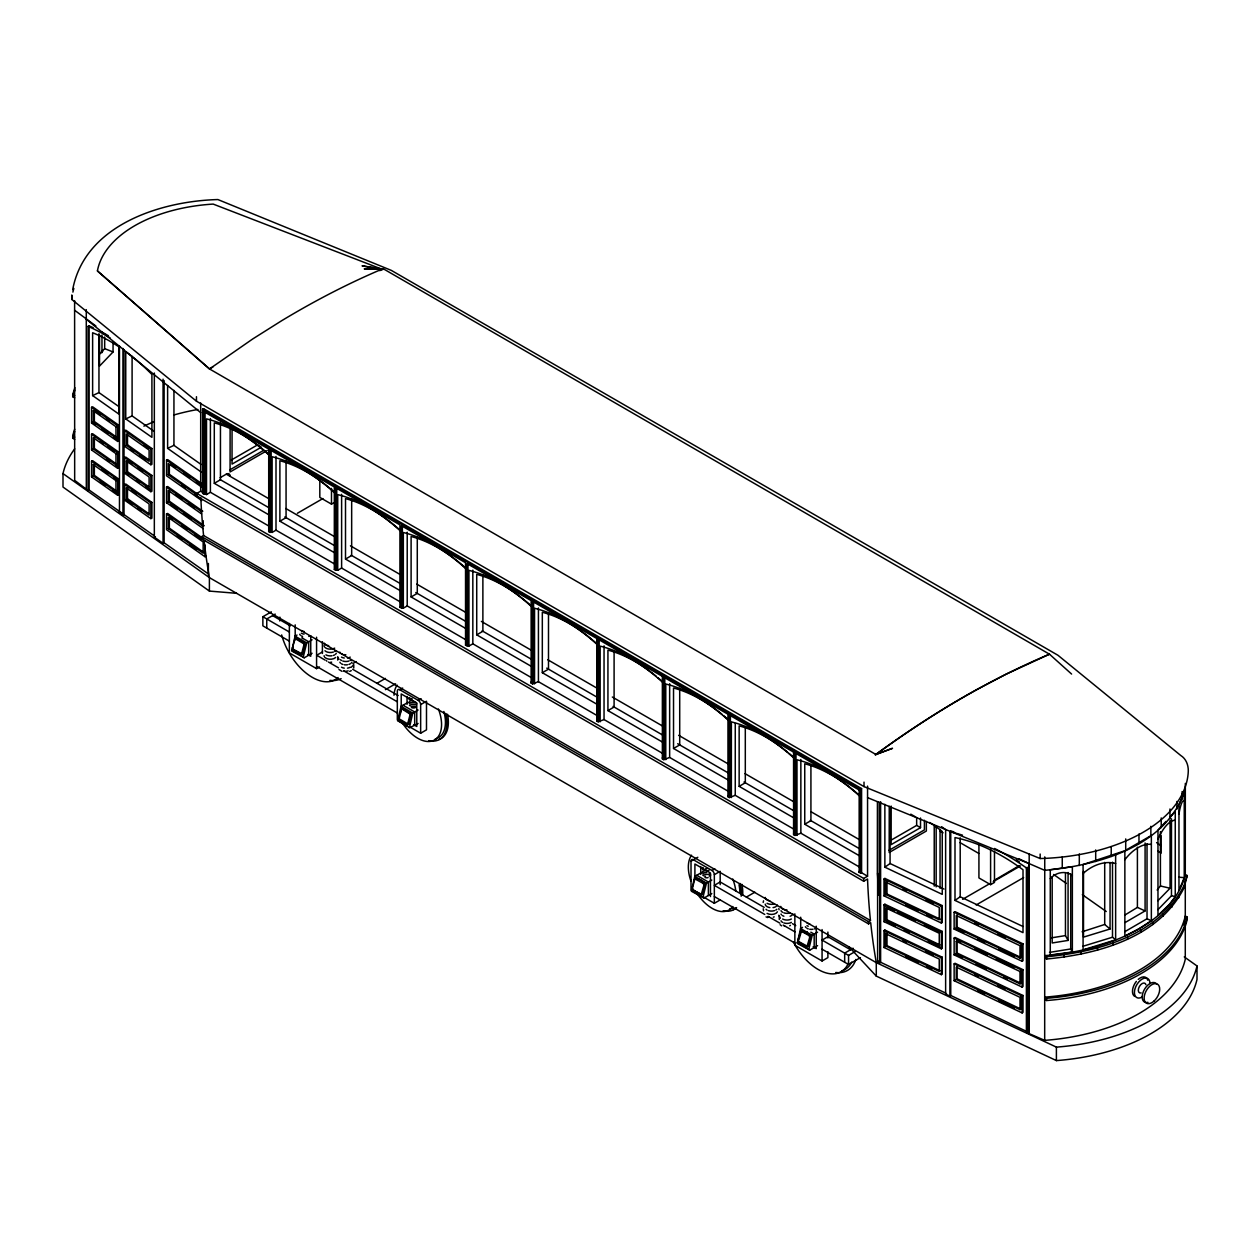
<?xml version="1.0" encoding="UTF-8"?>
<svg xmlns="http://www.w3.org/2000/svg" width="1260" height="1260" viewBox="0 0 1260 1260"><rect width="100%" height="100%" fill="white"/><g stroke="black" fill="none" stroke-linecap="round" stroke-linejoin="round"><path stroke-width="1.5" d="M230.123 427.675L230.076 471.965L267.246 450.497M232.06 429.408L232.029 464.105L261.418 447.127M889.245 806.29L889.182 852.5L926.352 831.033L926.368 821.41M891.182 806.085L891.135 844.641L920.524 827.663L920.524 818.024M763.182 902.459L763.544 900.806M763.261 908.759L763.544 910.854M72.686 289.611C84.798 225.257 160.209 201.112 217.886 199.553L391.309 270.38L1057.975 655.279L1180.683 755.433C1186.699 759.15 1188.857 766.348 1188.18 773.089A155.074 89.539 0 0 1 1040.161 858.533L864.014 786.602L196.465 401.2L71.82 299.455L71.82 294.966M297.014 635.04L295.076 636.158L291.753 651.058L304.227 657.815L312.086 653.278M292.367 648.002L292.918 649.719L301.471 654.381L304.164 643.955L295.123 638.615L292.367 648.002L293.296 647.829M293.832 649.546L302.51 654.16L305.188 644.474L304.605 643.088L296.572 638.458L294.509 639.387M312.086 639.812L306.731 642.899L303.25 657.043L304.227 657.815M408.145 702.292L401.089 706.356L397.593 720.688L408.587 727.052M398.396 718.2L398.932 719.933L407.5 724.579L410.177 714.152L401.814 708.908L400.648 709.285L402.601 708.655L411.043 713.806L408.539 724.358L399.341 718.909M418.099 710.01L412.76 713.097L409.358 727.886L418.099 723.476M701.836 872.361L694.78 876.425L691.394 891.23L703.946 898.081L711.79 893.545M703.946 885.26L703.269 883.449L694.843 878.881L692.149 889.308L701.19 894.647L703.946 885.26C707.774 883.307 696.874 876.487 694.228 879.653M711.79 880.078L706.451 883.165L702.954 897.309L703.946 898.081M802.51 927.392L800.572 928.51L797.249 943.409L809.723 950.166L817.582 945.63M809.723 937.345L809.188 935.629L800.761 930.935L797.863 940.354L798.541 942.165L806.967 946.732L809.723 937.345L810.653 937.172L810.101 935.456L801.549 930.793L798.793 940.181M817.582 932.164L812.228 935.251L808.747 949.394L809.723 950.166M353.761 668.02L353.761 664.697L351.272 667.296M399.325 718.027L401.499 709.254M700.528 894.568L702.623 894.017L704.86 885.087M799.328 941.897L807.896 946.559L810.653 937.172M74.671 397.829L72.718 396.711L72.718 394.474L74.891 387.733M72.718 396.711L74.891 389.97M1044.682 870.329C1098.452 865.352 1166.981 846.704 1185.282 789.154M1184.242 877.684L1178.966 890.426L1178.966 805.124L1184.242 792.383L1184.242 877.684L1178.809 877.165M1183.975 885.686L1187.219 875.574L1185.282 874.456A162.918 94.059 0 0 1 1044.682 955.631L1046.635 956.75C1098.058 951.899 1158.869 935.503 1183.975 885.686L1183.975 887.938C1158.869 937.739 1098.058 954.151 1046.635 959.002L1044.682 957.868M1183.975 887.938L1187.219 875.574M338.168 657.594L337.68 660.067M779.294 916.146L779.294 919.517M1169.926 817.11L1175.249 811.33L1175.249 896.616L1169.894 903.877L1157.972 915.406L1157.972 830.119L1165.941 821.441M1157.153 890.048L1160.413 885.985L1160.413 831.631M99.288 354.17L104.674 348.642L104.674 336.987M1157.956 900.679L1170.067 888.237L1170.067 820.292M1157.972 909.641L1171.469 895.765L1171.469 818.811M99.792 353.698L102.753 351.304M1151.356 920.745L1138.914 928.856L1124.865 936.038L1124.865 850.752L1151.356 835.443L1151.356 920.745L1147.025 918.76L1124.928 931.628M113.053 342.248L113.053 351.95L99.524 366.093L99.524 335.034M875.259 754.913L875.873 754.472A918.241 530.696 -60.1 0 1 977.177 689.393L1006.157 674.147L1049.47 654.192L1071.599 674.068M97.414 270.916L209.507 368.944L252.819 338.893L281.799 320.639A918.241 529.247 -59.9 0 1 383.103 268.663L1049.47 654.192A918.241 529.247 -59.9 0 0 875.873 754.472L209.507 368.944L97.414 270.916A130.064 75.096 0 0 1 213.176 204.089L382.315 269.356M929.659 822.465A128 80.797 54.9 0 1 942.244 831.521L942.244 894.364L884.867 867.195L890.064 863.525L890.064 806.573M941.582 826.702A167.863 105.966 54.9 0 1 945.63 829.663L945.63 994.077L949.883 996.093L949.883 831.679L950.749 831.064A225.43 142.286 54.9 0 1 953.899 831.836M884 879.023L884.867 878.409L942.244 905.593L942.244 922.43L941.378 923.044L884 895.86L884 879.023L941.378 906.208L942.244 905.593M886.126 882.283L886.993 881.669L886.993 894.001L886.126 894.616L939.251 919.784L939.251 907.452L886.126 882.283L886.126 894.616M884 895.86L884.867 895.246L884.867 878.409M884 904.837L884.867 904.223L942.244 931.408L942.244 948.244L941.378 948.859L884 921.674L884 904.837L941.378 932.022L942.244 931.408M884 921.674L884.867 921.06L884.867 904.223M886.126 920.43L886.126 908.082L939.251 933.266L939.251 945.598L886.126 920.43L886.993 919.816L886.993 907.483L894.08 910.838M884 930.652L884.867 930.038L942.244 957.222L942.244 974.059L941.378 974.673L884 947.489L884 930.652L941.378 957.836L942.244 957.222M886.126 933.896L886.993 933.282L886.993 945.63L886.126 946.244L939.251 971.413L939.251 959.065L886.126 933.896L886.126 946.244M884 947.489L884.867 946.874L884.867 930.038M955.001 900.412L955.001 837.569A178.699 112.786 54.9 0 1 1023.01 869.778L1023.01 932.636L955.001 900.412L960.199 896.758L960.199 837.837M878.692 894.899A792.178 457.364 -60 0 1 877.495 873.274L877.59 801.612L877.621 961.868L879.748 962.876L880.614 962.262L880.614 801.754M954.135 912.256L955.001 911.642L1023.01 943.85L1023.01 960.687L1022.144 961.301L954.135 929.077L954.135 912.256L1022.144 944.464L1023.01 943.85M1026.396 1032.334L1026.396 867.919L1027.262 867.305L1027.262 1031.719L1026.396 1032.334L1029.247 1033.688L1029.184 854.012M954.135 929.077L955.001 928.462M1020.883 945.094L1020.883 957.442L1020.017 958.041L956.261 927.848L957.128 927.234L957.128 914.886M954.135 938.054L955.001 937.456L1023.01 969.664L1023.01 986.501L1022.144 987.115L954.135 954.891L954.135 938.054L1022.144 970.279L1023.01 969.664M1020.017 983.855L1020.017 971.523L1020.883 970.909L1020.883 983.241L1020.017 983.855L956.261 953.663L956.261 941.314L957.128 940.7L960.671 942.37M954.135 954.891L955.001 954.277L961.978 957.584M956.261 953.663L957.128 953.048L957.128 940.7M954.135 963.869L955.001 963.254L1023.01 995.479L1023.01 1012.315L1022.144 1012.93L954.135 980.705L954.135 963.869L1022.144 996.093L1023.01 995.479M954.135 980.705L955.001 980.091M1020.883 996.723L1020.883 1009.055L1020.017 1009.669L956.261 979.477L957.128 978.862L957.128 966.514M945.63 994.077L946.496 993.463M949.883 996.093L950.749 995.479L950.749 831.064M1145.088 842.971L1145.088 910.917L1137.402 907.405L1124.849 915.075M994.203 880.331L1019.245 865.699M1125.149 922.525L1145.088 910.917M209.507 368.944L212.909 366.975M379.701 270.632L383.512 269.215M269.246 526.27L210.404 492.298L206.514 494.55L202.624 493.416L202.624 409.248L203.6 408.681L861.588 788.571L861.588 872.755L867.557 876.204L867.557 786.098M202.624 410.933L203.6 408.681M204.089 494.266L204.089 411.768L205.049 411.217L223.76 422.021M231.399 459.979L257.544 444.89L260.127 446.387M229.903 469.822L263.623 450.356M220.075 477.745L226.296 474.154A5.497 3.181 -60 0 1 230.139 475.823M271.152 531.862L270.175 532.429L270.175 449.93L271.152 449.363L271.152 531.862L272.113 532.429L276.003 530.177L334.845 564.149M1184.274 956.907L1197 965.947L1197 979.414A162.918 94.059 0 0 1 1056.4 1060.589L876.283 976.106L876.283 962.64A790.933 456.655 -60 0 1 871.353 928.714L870.676 922.667L868.534 923.895L201.647 538.87L201.647 536.634L868.534 921.658L870.455 920.54L869.888 914.776A790.933 456.655 -60 0 1 867.542 879.023L863.683 881.244L196.796 496.235L196.796 493.416L200.686 491.18L203.6 492.865L202.624 493.416M268.711 454.277A146.27 84.451 60 0 0 214.294 422.856L214.294 483.32L220.453 479.761L220.453 423.202M201.647 536.634L203.584 535.516L870.455 920.54M336.751 569.74L335.774 570.308L335.774 487.809L336.751 487.242L336.751 569.74L337.727 570.308L341.618 568.055L400.459 602.028M334.325 492.156A146.27 84.451 60 0 0 279.893 460.735L279.893 521.199L286.067 517.639L286.067 461.065M297.376 513.277L322.906 498.55M204.089 411.768L268.711 449.095L268.711 531.578L269.687 531.027M319.82 479.713L319.82 497.401L331.49 504.142L334.073 502.645M399.924 530.035A146.27 84.451 60 0 0 345.508 498.613L345.508 559.078L351.666 555.518L351.666 498.944M270.175 449.93L334.325 486.974L334.325 569.457L335.302 568.89M289.359 641.135L262.868 625.842L262.868 616.723L271.341 611.84M275.231 614.092L266.758 618.975L266.758 628.094M465.538 567.913A146.27 84.451 60 0 0 411.106 536.492L411.106 596.957L417.28 593.397L417.28 536.823M322.529 651.877L316.701 655.247L325.096 660.098M335.774 487.809L399.924 524.853L399.924 607.336L400.9 606.769M399.924 607.336L403.326 608.17L407.216 605.934L466.058 639.907M289.359 623.464L289.359 652.916L316.575 668.635L319.489 666.949M352.879 663.532L356.265 661.579M376.96 683.298L385.418 678.415M531.137 605.792A146.27 84.451 60 0 0 476.721 574.371L476.721 634.835L482.879 631.276L482.879 574.702M385.418 689.645L395.577 683.786M401.389 608.17L401.389 525.688L465.538 562.716L465.538 645.215L466.515 644.648M465.538 645.215L468.94 646.049L472.831 643.813L531.673 677.785M397.325 719.759L397.325 691.141A3.433 1.984 60 0 1 399.766 689.74L402.68 688.054M399.766 689.74L418.226 700.402L421.139 698.717M420.651 733.226L420.651 704.608L426.494 701.237L426.494 729.855L420.651 733.226L410.666 727.445M596.752 638.473L597.728 637.922L597.728 720.405L596.752 720.972L596.752 638.473L532.602 601.445L532.602 683.928L538.429 681.692L597.272 715.664M596.752 643.671A146.27 84.451 60 0 0 542.32 612.25L542.32 672.714L548.494 669.154L548.494 612.581M467.003 646.049L467.003 563.567L531.137 600.595L531.137 683.093L532.114 682.526L532.114 600.043M662.366 676.352L663.327 675.801L663.327 758.284L662.366 758.851L662.366 676.352L598.216 639.324L598.216 721.807L604.044 719.57L662.886 753.543M656.413 676.462A146.27 84.451 60 0 0 607.934 650.128L607.934 710.593L614.092 707.033L614.092 650.459M728.485 791.422L669.643 757.449L663.815 759.685L663.815 677.203L727.965 714.231L728.942 713.68M722.011 714.341A146.27 84.451 60 0 0 673.533 688.007L673.533 748.471L679.707 744.912L679.707 688.338M794.099 829.3L735.257 795.328L729.43 797.564L729.43 715.082L793.58 752.11L794.54 751.558M787.626 752.22A146.27 84.451 60 0 0 739.148 725.886L739.148 786.35L745.306 782.775L745.306 728.17M727.965 714.231L727.965 796.73L728.942 796.163L727.965 795.611M691.015 889.828L691.015 861.21L697.819 857.272M879.275 752.519L875.873 754.472L892.521 748.298L875.668 754.614M691.015 861.21A3.433 1.984 60 0 1 693.457 859.792L711.916 870.455L714.83 868.786M859.698 867.179L800.856 833.206L795.028 835.443L795.028 752.96L859.163 789.988L860.139 789.422M202.624 409.248L860.627 789.138L861.588 788.571M720.184 899.923L714.341 903.294L714.341 874.676L720.184 871.306L720.184 884.662M859.178 795.186A146.27 84.451 60 0 0 804.746 763.765L804.746 824.229L810.92 820.654L810.92 766.048M793.58 752.11L793.58 834.608L794.54 834.041L793.58 833.474M746.377 897.089L754.85 892.206M890.505 840.499L916.65 825.41L920.524 827.663M889.009 850.342L924.415 829.915L924.415 820.292M859.163 789.988L859.163 872.471L860.139 871.904L859.178 871.353M859.163 872.471L861.588 872.755M196.796 493.416L863.683 878.441L867.557 876.204M794.855 913.846L794.855 945.268L822.071 960.986L827.899 957.616L827.899 951.725M853.13 948.244L844.672 953.127L844.672 962.246M850.5 949.756L827.899 936.716L822.071 940.086L848.563 955.379L855.335 951.473M822.071 949.205L848.563 964.498L860.407 957.647M962.624 899.325L989.84 883.606M993.242 881.638L1020.474 865.919M978.925 844.531L978.925 877.936L990.596 884.662L994.486 882.425L994.486 851.256M74.671 448.844A162.918 94.059 0 0 0 63 473.587L209.396 577.615L876.283 962.64L879.653 960.687M976.185 904.964L1023.624 877.574M153.83 535.547L89.129 490.03L88.074 490.534L88.074 326.403L89.129 325.899A250.85 129.922 64.7 0 1 93.224 327.726M92.626 395.593L118.771 414.005L118.771 346.752L117.274 345.744A201.38 104.296 64.7 0 0 92.626 332.75L92.626 395.593L98.957 392.6L118.96 406.665M91.555 407.327L92.626 406.822L118.771 425.234L118.771 440.937L117.715 441.441L91.555 423.045L91.555 407.327L117.715 425.738L117.715 441.441M94.358 410.287L94.358 421.517L117.038 437.472L115.967 437.976L93.303 422.021L93.303 410.791L94.358 410.287L100.406 414.556M91.555 423.045L92.626 422.541L95.697 424.699M93.303 422.021L94.358 421.517M91.555 434.259L92.626 433.755L118.771 452.167L118.771 467.87L117.715 468.373L91.555 449.977L91.555 434.259L117.715 452.671L117.715 468.373M125.748 418.918L151.909 437.315L151.909 374.472A201.38 104.296 64.7 0 0 127.244 352.753L125.748 351.666L125.748 418.918L132.095 415.91L153.641 431.062M117.715 425.738L118.771 425.234M93.303 410.791L115.967 426.746L117.038 426.242M124.693 430.637L125.748 430.133L151.909 448.544L151.909 464.247L150.853 464.751L124.693 446.355L124.693 430.637L150.853 449.048L150.853 464.751M91.555 449.977L92.626 449.474M93.303 448.954L94.358 448.45L117.038 464.404L115.967 464.909L93.303 448.954L93.303 437.74L115.967 453.679L115.967 464.909M91.555 461.191L92.626 460.688L118.771 479.099L118.771 494.818L117.715 495.322L91.555 476.91L91.555 461.191L117.715 479.603L117.715 495.322M126.441 445.331L149.105 461.286L149.105 450.056L126.441 434.117L126.441 445.331L127.496 444.827L148.648 459.727M124.693 446.355L125.748 445.851M117.715 452.671L118.771 452.167M115.967 453.679L117.038 453.175M93.303 464.672L94.358 464.168L94.358 475.382L117.038 491.337L115.967 491.841L93.303 475.886L93.303 464.672L115.967 480.627L115.967 491.841M124.693 457.569L125.748 457.065L151.909 475.477L151.909 491.195L150.853 491.699L124.693 473.287L124.693 457.569L150.853 475.981L150.853 491.699M93.303 475.886L94.358 475.382M91.555 476.91L92.626 476.406M150.853 449.048L151.909 448.544M126.441 461.05L149.105 477.005L149.105 488.219L126.441 472.264L126.441 461.05L127.496 460.546L127.496 471.76L148.648 486.659M167.612 385.513L167.612 448.355L173.943 445.363L201.112 464.483M126.441 472.264L127.496 471.76M124.693 473.287L125.748 472.784L128.835 474.957M117.715 479.603L118.771 479.099M115.967 480.627L117.038 480.123L114.014 477.997M201.71 500.551L166.54 475.808L166.54 460.089L167.612 459.585L201.175 483.21M124.693 484.517L125.748 484.013L151.909 502.409L151.909 518.128L150.853 518.632L124.693 500.22L124.693 484.517L150.853 502.913L150.853 518.632M150.853 475.981L151.909 475.477M126.441 487.982L149.105 503.937L149.105 515.151L126.441 499.212L126.441 487.982L127.496 487.478L127.496 498.708L148.648 513.592M201.584 486.99L168.289 463.554L168.289 474.784L169.344 474.28L197.883 494.361M124.693 500.22L125.748 499.716L131.906 504.047M126.441 499.212L127.496 498.708M203.301 528.601L166.54 502.74L166.54 487.022L167.612 486.517L202.766 511.261M119.464 345.996L119.464 512.615L120.519 512.111M119.464 512.615L122.945 515.072L124.015 514.568L124.015 349.902M150.853 502.913L151.909 502.409M201.584 513.923L168.289 490.502L168.289 501.716L169.344 501.212L204.23 525.751M166.54 502.74L167.612 502.236M205.963 556.164L204.907 556.668L166.54 529.673L166.54 513.954L167.612 513.45L202.766 538.209M168.289 528.649L203.159 553.187L203.159 541.973L168.289 517.435L168.289 528.649L169.344 528.145L204.23 552.699M154.334 373.023L154.334 537.154L155.405 536.65M154.334 537.154L163.06 543.296L164.115 542.792L207.9 573.583M349.682 671.375L351.272 670.666M1083.505 871.117L1083.505 937.125L1110.06 928.998L1104.705 924.478L1082.104 931.786M1115.636 854.564L1115.636 939.865L1083.08 949.835L1083.08 864.533L1124.865 850.752M1082.923 946.292L1112.501 937.219L1115.636 939.865M1052.179 876.976L1052.179 942.984L1068.071 940.417L1065.456 935.597L1050.745 937.96M295.785 638.694L296.714 638.521M303.565 643.183L304.479 643.01M304.227 644.994L305.141 644.821M293.029 649.813L293.958 649.624M302.085 653.625L303.014 653.436M300.809 654.302L301.864 654.176M401.814 708.908L402.727 708.719M409.594 713.396L410.508 713.207M410.256 715.192L411.169 715.019M399.058 720.011L399.987 719.838M408.114 723.823L409.043 723.634M406.838 724.5L407.767 724.327M695.504 878.96L696.418 878.787M703.269 883.449L704.198 883.276M692.748 890.08L699.899 893.497M701.804 893.891L702.733 893.702M801.281 931.045L802.21 930.872M800.005 931.739L800.935 931.55M809.188 935.629L809.975 935.361M798.541 942.165L799.454 941.992M807.597 945.976L808.51 945.788M806.305 946.654L807.235 946.481M1072.354 951.977L1050.273 955.017L1050.273 869.731L1072.354 866.675L1072.354 951.977L1070.716 948.969L1070.716 873.936M1049.517 952.387L1070.716 948.969M383.308 268.931L364.234 268.868L381.591 269.183M63 473.587L63 487.053L209.396 591.082L236.612 593.318M381.717 268.931L362.045 265.86L380.111 268.9M1171.469 895.765L1175.249 896.616M1160.413 885.985L1170.067 888.237M104.674 348.642L113.053 351.95M867.557 797.643L1029.247 863.651L1018.663 858.643M1044.745 870.361L1029.136 863.588L1029.136 1033.625L1044.682 1040.366A162.918 94.059 0 0 0 1185.282 959.191L1185.282 922.131M342.043 671.375L338.956 669.501M766.033 916.87L767.608 917.579M876.283 962.64L1056.4 1047.123A162.918 94.059 0 0 0 1197 965.947M890.064 863.525L943.976 889.056M960.199 896.758L1022.978 926.494M902.932 889.214L906.475 890.899M925.958 900.112L933.046 903.483M974.831 923.281L978.374 924.95M997.857 934.18L1004.944 937.534M886.993 894.001L940.117 919.17M957.128 927.234L1020.883 957.442M905.735 905.137L917.91 910.901M926.604 915.012L931.817 917.485M956.75 929.297L963.727 932.605M977.665 939.204L984.643 942.511M998.597 949.126L1014.284 956.561M897.624 912.508L915.327 920.903M924.178 925.092L940.117 932.652M974.831 949.095L987.242 954.97M996.093 959.159L1013.796 967.554M956.261 941.314L1020.017 971.523M886.993 919.816L940.117 944.984M957.128 953.048L1020.883 983.241M886.615 921.879L895.309 926.006M904.003 930.116L909.216 932.589M928.336 941.645L940.511 947.425M975.933 964.199L986.391 969.145M1003.826 977.413L1007.323 979.067M902.932 940.842L906.475 942.511M925.958 951.741L933.046 955.096M974.831 974.909L978.374 976.579M997.857 985.808L1004.944 989.163M886.993 945.63L940.117 970.798M957.128 978.862L1020.883 1009.055M905.735 956.765L917.91 962.53M926.604 966.64L931.817 969.113M977.665 990.832L984.643 994.14M998.597 1000.755L1014.284 1008.189M880.614 962.262L944.764 992.644M950.749 995.479L1027.262 1031.719M1187.219 917.107L1185.282 915.989A162.918 94.059 0 0 1 1044.682 997.148L1046.635 998.282A162.918 94.059 0 0 0 1187.219 917.107L1187.219 919.343A162.918 94.059 0 0 1 1046.635 1000.519L1044.682 999.4M910.775 814.165L915.878 817.11M939.692 830.86L943.094 832.828M960.089 842.641L978.8 853.445M227.162 423.974L239.069 430.857M242.471 432.81L247.574 435.755M250.976 437.724L259.481 442.638M266.285 446.56L269.687 448.528M272.837 450.34L276.208 452.293M288.02 459.113L291.406 461.065M303.219 467.885L313.346 473.744M316.732 475.681L328.545 482.501M331.916 484.454L335.302 486.407M338.436 488.219L341.822 490.172M346.878 493.101L350.264 495.038M353.635 496.991L357.005 498.944M368.834 505.764L378.961 511.607M384.016 514.537L394.144 520.38M404.05 526.097L407.421 528.05M412.492 530.98L415.863 532.917M419.249 534.87L422.62 536.823M427.675 539.752L431.062 541.69M434.432 543.643L444.559 549.486M458.073 557.282L464.814 561.188M469.649 563.976L474.721 566.905M478.091 568.859L481.477 570.796M484.848 572.749L488.219 574.702M493.29 577.631L496.66 579.568M508.489 586.388L511.859 588.341M523.672 595.161L530.428 599.067M535.264 601.855L545.391 607.698M552.148 611.604L562.275 617.447M567.331 620.377L570.717 622.33M574.087 624.267L577.474 626.22M589.286 633.04L592.657 634.993M604.249 641.687L614.376 647.53M617.746 649.483L626.188 654.349M632.945 658.255L636.316 660.208M639.702 662.146L643.072 664.099M648.144 667.028L651.514 668.981M654.885 670.918L658.271 672.871M669.847 679.565L679.975 685.409M685.046 688.338L695.173 694.181M698.544 696.134L710.372 702.954M713.743 704.907L717.113 706.844M720.499 708.797L723.87 710.75M735.462 717.444L745.589 723.287M750.661 726.217L760.788 732.06M764.159 734.013L769.23 736.927M772.601 738.88L781.042 743.762M787.799 747.652L792.855 750.582M801.061 755.323L804.447 757.26M816.26 764.08L819.63 766.033M824.702 768.962L834.813 774.805M839.885 777.735L846.641 781.625M853.382 785.515L858.454 788.445M226.296 474.154L268.805 498.692M285.815 508.505L335.128 536.981M350.438 545.816L399.751 574.292M416.761 584.12L466.074 612.581M481.383 621.416L532.397 650.885M547.706 659.72L597.019 688.18M612.328 697.032L663.343 726.484M678.652 735.32L729.666 764.773M744.975 773.608L794.288 802.084M811.298 811.897L860.611 840.373M72.718 394.474L74.671 395.593M220.216 479.619L269.782 508.237M284.839 516.931L334.152 545.407M351.162 555.219L400.475 583.695M415.784 592.531L465.098 621.007M482.108 630.819L533.122 660.272M546.73 668.131L597.823 697.63M613.053 706.419L664.067 735.871M677.675 743.731L729.036 773.388M743.998 782.019L795.013 811.487M810.322 820.323L860.249 849.145M214.294 483.32L268.711 514.741M279.893 521.199L334.325 552.62M345.508 559.078L399.924 590.499M411.106 596.957L465.538 628.378M476.721 634.835L531.137 666.256M542.32 672.714L596.752 704.135M607.934 710.593L662.366 742.014M673.533 748.471L727.965 779.893M739.148 786.35L793.58 817.772M804.746 824.229L859.178 855.65M531.137 681.975L532.114 682.526M596.752 719.854L597.728 720.405M662.366 757.732L663.327 758.284M268.711 531.578L270.175 532.429M334.325 569.457L335.774 570.308M531.137 683.093L532.602 683.928M596.752 720.972L598.216 721.807M662.366 758.851L663.815 759.685M727.965 796.73L729.43 797.564M793.58 834.608L795.028 835.443M74.671 429.235A162.918 94.059 0 0 0 72.718 435.991L74.671 437.11M72.718 435.991L72.718 438.244L74.671 439.362M272.601 615.605L290.351 625.858M302.006 637.922L308.684 641.765L308.684 655.231M810.842 932.195L814.181 934.117L814.181 947.583M262.868 616.723L289.359 632.016M295.076 636.158L306.731 642.899M352.658 669.28L398.128 695.52M764.206 907.389L720.184 881.968L714.341 885.339L764.741 914.429M792.414 923.675L795.769 925.612M800.572 928.51L812.228 935.251M328.45 662.035L338.53 667.847M343.57 670.761L397.325 701.804M403.043 705.238L414.697 711.963L414.697 725.445M696.733 875.306L708.388 882.031L708.388 895.498M768.096 916.367L779.861 923.155M783.216 925.092L794.981 931.88M401.089 706.356L412.76 713.097M694.78 876.425L706.451 883.165M307.629 654.491L310.748 656.287L310.748 635.717M813.125 946.843L816.244 948.638L816.244 926.194M291.611 650.113L303.282 656.838M797.123 942.464L808.778 949.189M316.701 666.461L397.325 713.018M714.341 896.553L794.981 943.11M413.658 724.689L416.776 726.484L416.776 702.923L401.216 693.945L401.216 711.616M397.64 720.31L409.311 727.052M702.686 896.553L714.341 903.294M691.331 890.379L703.001 897.104M693.551 889.812L693.016 888.961M1156.601 842.609L1161.232 845.854M1157.956 851.02L1161.043 853.193L1161.043 835.506M1053.628 874.487L1066.385 883.465M1082.34 894.679L1106.264 911.515M74.608 310.259L95.902 326.009M167.612 448.355L201.175 471.98M166.54 460.089L201.71 484.832M106.454 418.808L109.478 420.934M144.128 445.3L148.648 448.497M170.935 464.168L175.691 467.523M183.613 473.099L189.961 477.556M196.292 482.013L201.049 485.368M168.289 474.784L196.828 494.865M101.855 429.03L108.013 433.361M114.156 437.692L118.771 440.937M130.363 449.095L133.45 451.269M139.608 455.6L145.751 459.931M181.991 485.415L185.189 487.667M194.78 494.424L201.175 498.913M166.54 487.022L201.71 511.765M100.406 441.488L103.43 443.615M107.966 446.796L114.014 451.048M129.008 461.601L132.032 463.727M138.08 467.995L142.616 471.177M175.691 494.455L182.023 498.913M188.37 503.386L194.717 507.843M168.289 501.716L203.159 526.255L203.159 520.648M106.47 459.223L109.541 461.38M115.699 465.712L118.771 467.87M136.521 480.359L139.608 482.533M145.751 486.864L150.365 490.108M170.809 504.488L177.203 508.977M183.582 513.481L191.583 519.104M166.54 513.954L204.907 540.949M101.918 469.492L107.966 473.744M132.032 490.675L136.568 493.857M172.525 519.151L169.344 516.931L169.344 528.145M182.023 525.845L186.779 529.2M194.717 534.775L201.049 539.233M100.312 481.824L104.927 485.069M112.628 490.487L118.771 494.818M138.064 508.378L141.136 510.552M177.203 535.925L181.991 539.296M189.977 544.918L196.371 549.407M74.608 300.636L74.671 480.328L88.074 490.534M781.578 925.864L780.082 924.683M86.326 319.268L200.686 412.619M780.365 918.209L778.806 915.248M849.067 946.922L876.283 976.106M338.956 659.405L337.68 656.696M778.806 908.507L779.09 909.736M204.136 540.666L204.466 543.69A790.933 456.655 -60 0 0 209.396 577.615L209.396 591.082M203.584 535.516L203.002 529.751A790.933 456.655 -60 0 1 200.812 497.621M1185.329 783.421L1185.282 876.708M1185.282 880.63L1185.282 918.225A162.918 94.059 0 0 1 1183.329 924.997M1182.085 791.595L1182.085 799.297M1178.824 895.529L1178.824 897.781M1176.934 801.455L1176.934 809.14M1171.847 904.995L1171.847 907.247M1169.957 808.983L1169.957 818.606M1163.122 913.957L1163.122 916.209M1161.232 817.945L1161.232 827.568M1152.742 922.32L1152.742 924.572M1150.868 826.308L1150.868 835.931M1147.025 843.728L1147.025 918.76M1140.867 929.99L1140.867 932.227M1138.977 833.978L1138.977 843.586M1137.402 847.224L1137.402 907.405M1127.59 936.841L1127.59 939.094M1125.716 838.908L1125.716 850.453M1113.115 942.827L1113.115 945.079M1112.501 862.186L1112.501 937.219M1111.226 846.814L1111.226 856.438M1110.06 862.99L1110.06 928.998M1104.705 862.36L1104.705 924.478M1097.586 947.867L1097.586 950.119M1095.696 849.933L1095.696 861.478M1081.19 951.899L1081.19 954.151M1079.3 853.965L1079.3 865.51M1068.071 872.471L1068.071 940.417M1065.456 873.464L1065.456 935.597M1064.149 954.875L1064.149 957.112M1062.259 856.942L1062.259 868.486M1056.4 1047.123L1056.4 1060.589M1046.635 956.75L1046.635 959.002M1046.635 998.282L1046.635 1000.519M1044.745 856.894L1044.682 1040.366M1040.161 854.044L1040.161 858.533M1022.144 944.464L1022.144 961.301M1022.144 970.279L1022.144 987.115M1022.144 996.093L1022.144 1012.93M1020.017 958.041L1020.017 945.709L956.261 915.5L956.261 927.848M1020.017 1009.669L1020.017 997.337L956.261 967.129L956.261 979.477M990.596 849.287L990.596 884.662M941.378 906.208L941.378 923.044M941.378 932.022L941.378 948.859M941.378 957.836L941.378 974.673M940.054 829.348L940.054 888.3M936.164 826.497L936.164 886.883M934.227 825.536L934.227 886.079M916.65 817.708L916.65 825.41M884.867 804.337L884.867 867.195M879.748 802.368L879.748 962.876M868.534 921.658L868.534 923.895M864.014 782.113L864.014 786.602M863.683 878.441L863.683 881.244M860.627 789.138L860.627 873.306M848.563 955.379L848.563 964.498M827.899 932.085L827.899 937.975M822.071 929.565L822.071 960.986M800.856 759.465L800.856 833.206M800.698 917.217L800.698 932.179M796.981 835.443L796.981 759.78A156.901 90.578 60 0 1 859.178 795.69M796.005 752.393L796.005 834.892M735.257 723.539L735.257 795.328M731.367 797.564L731.367 721.901A156.901 90.578 60 0 1 793.58 757.811M730.39 714.514L730.39 797.013M710.467 896.553L710.467 872.991L694.906 864.014L694.906 877.763M700.733 866.533L700.733 874.393M669.643 683.723L669.643 757.449M665.768 759.685L665.768 684.023A156.901 90.578 60 0 1 727.965 719.933M664.792 676.636L664.792 759.134M604.044 645.845L604.044 719.57M600.154 721.807L600.154 646.144A156.901 90.578 60 0 1 662.366 682.054M599.177 638.757L599.177 721.255M538.429 607.966L538.429 681.692M534.539 683.928L534.539 608.265A156.901 90.578 60 0 1 596.752 644.175M533.578 600.878L533.578 683.377M472.831 570.087L472.831 643.813M468.94 646.049L468.94 570.386A156.901 90.578 60 0 1 531.137 606.296M467.964 562.999L467.964 645.498M407.216 532.208L407.216 605.934M407.043 696.465L407.043 704.324M403.326 608.17L403.326 532.508A156.901 90.578 60 0 1 465.538 568.417M402.365 525.121L402.365 607.619M341.618 494.329L341.618 568.055M337.727 570.308L337.727 494.629A156.901 90.578 60 0 1 399.924 530.539M331.49 488.408L331.49 504.142M322.402 641.702L322.402 653.483M316.575 637.213L316.575 668.635M295.186 624.865L295.186 639.828M276.003 456.451L276.003 530.177M272.113 532.429L272.113 456.75A156.901 90.578 60 0 1 334.325 492.66M210.404 418.572L210.404 492.298M208.388 563.472L208.388 575.19M206.514 494.55L206.514 418.871A156.901 90.578 60 0 1 268.711 454.781M205.049 411.217L205.049 493.699M204.907 544.887L204.907 556.668M200.686 402.995L200.686 491.18M196.465 396.711L196.465 401.2M173.943 390.364L173.943 445.363M169.344 464.924L169.344 474.28M169.344 489.998L169.344 501.212M164.115 380.614L164.115 542.792M163.06 379.166L163.06 543.296M132.095 356.344L132.095 415.91M127.496 433.613L127.496 444.827M122.945 348.453L122.945 515.072M115.967 426.746L115.967 437.976M101.965 335.05L101.965 352.674M98.957 333.68L98.957 392.6M94.358 437.236L94.358 448.45M89.129 325.899L89.129 490.03M86.278 309.613L86.326 489.305M71.82 299.455A155.074 89.539 0 0 1 72.23 295.785M72.907 292.115A155.074 89.539 0 0 1 73.852 288.477M1016.206 859.84A225.43 142.286 54.9 0 1 1019.387 861.903M949.883 831.679A225.43 142.286 54.9 0 1 962.514 835.175M994.565 848.468A225.43 142.286 54.9 0 1 1026.396 867.919M878.803 894.789A790.933 456.655 -60 0 1 877.621 873.196M657.909 677.691A146.27 84.451 60 0 1 662.366 681.55M723.508 715.57A146.27 84.451 60 0 1 727.965 719.428M789.122 753.448A146.27 84.451 60 0 1 793.58 757.307M1147.955 1002.346A10.994 6.347 -60 0 1 1143.796 990.612A10.994 6.347 -60 0 1 1156.696 984.139M1138.237 979.398A10.994 6.347 -60 0 1 1147.75 980.248M1134.74 996.424A10.994 6.347 -60 0 1 1136.362 981.367M1142.19 997.006A10.994 6.347 -60 0 1 1134.409 992.518A10.994 6.347 -60 0 1 1142.19 979.052A10.994 6.347 -60 0 1 1149.97 983.54M1141.182 992.943A5.497 3.181 -60 0 1 1139.434 986.438A5.497 3.181 -60 0 1 1145.938 984.69M1157.972 839.097A33.611 12.868 -73 0 1 1175.249 820.307M1050.273 878.708A14.458 11.482 -22.5 0 1 1072.354 875.653M1124.865 859.73A34.666 20.018 -60 0 1 1151.356 844.436M1083.08 873.511A33.611 24.239 -42.6 0 1 1115.636 863.541M1178.966 814.102A14.458 2.74 -82.1 0 1 1184.242 801.36M88.074 326.403A250.85 129.922 64.7 0 1 110.093 337.9M101.462 331.837A250.85 129.922 64.7 0 1 108.376 335.727M143.876 426.148A158.76 91.649 0 0 1 153.389 421.99M173.896 414.981A158.76 91.649 0 0 1 197.883 409.469M72.718 438.244A162.918 94.059 0 0 1 74.671 431.471M777.404 905.074A6.19 3.575 0 0 1 776.79 905.94M775.813 906.68A6.19 3.575 0 0 1 773.041 907.594M769.828 907.594A6.19 3.575 0 0 1 765.245 904.144M774.522 903.877A6.19 3.575 0 0 1 767.056 903.31M774.16 916.855A4.127 2.378 0 0 1 773.262 917.201M769.151 917.044A4.127 2.378 0 0 1 768.332 916.634M776.79 909.295A6.19 3.575 0 0 1 775.813 910.035M774.522 910.602A6.19 3.575 0 0 1 768.348 910.602M767.056 910.035A6.19 3.575 0 0 1 766.08 909.295M777.404 911.815A6.19 3.575 0 0 1 767.056 913.406M769.828 900.869A6.19 3.575 0 0 1 765.245 897.419M709.018 870.345A4.678 2.709 0 0 1 706.702 870.707A4.552 2.63 0 0 1 702.261 868.754M706.702 872.597A4.552 2.63 0 0 1 702.718 871.274M708.088 877.621A3.087 1.78 0 0 1 705.017 877.495M709.978 873.684A4.678 2.709 0 0 1 706.702 874.471A4.552 2.63 0 0 1 702.261 872.519M710.719 875.007A4.678 2.709 0 0 1 709.018 875.983M705.521 876.267A4.552 2.63 0 0 1 702.718 875.038M706.702 868.833A4.552 2.63 0 0 1 705.521 868.754M703.458 868.061A4.552 2.63 0 0 1 702.718 867.51M806.164 931.849A6.19 3.575 60 0 1 807.219 931.959M792.965 914.051A6.19 3.575 0 0 1 792.351 914.917M791.359 915.658A6.19 3.575 0 0 1 790.083 916.225M783.893 916.225A6.19 3.575 0 0 1 782.617 915.658M781.625 914.917A6.19 3.575 0 0 1 781.011 914.051M790.083 912.854A6.19 3.575 0 0 1 783.893 912.854M782.617 912.287A6.19 3.575 0 0 1 781.011 910.681M790.414 925.36A4.127 2.378 0 0 1 789.705 925.832M784.697 926.021A4.127 2.378 0 0 1 783.893 925.612M791.359 919.028A6.19 3.575 0 0 1 782.617 919.028M791.359 922.383A6.19 3.575 0 0 1 783.893 922.95M782.617 922.383A6.19 3.575 0 0 1 781.011 920.792M786.98 909.972A6.19 3.575 0 0 1 780.806 906.397M711.916 870.455A3.433 1.984 60 0 1 714.341 874.676M809.739 923.911A6.19 3.575 0 0 1 806.967 922.981M808.258 926.226A6.19 3.575 0 0 1 806.967 925.659M815.724 928.321A6.19 3.575 0 0 1 814.433 928.888M812.952 929.25A6.19 3.575 0 0 1 809.739 929.25M808.258 928.888A6.19 3.575 0 0 1 806.967 928.321M805.99 927.581A6.19 3.575 0 0 1 805.376 926.73M851.744 962.073A46.053 26.586 60 0 1 841.822 970.877M855.855 959.458A48.116 27.783 60 0 1 835.774 972.484M848.515 962.876A46.053 26.586 60 0 1 793.438 942.133M741.904 884.331A35.737 20.633 60 0 1 742.628 895.34M736.549 907.925A35.737 20.633 60 0 1 733.383 909.625M732.769 906.507A33.673 19.435 60 0 1 697.158 893.561M690.937 881.086A33.673 19.435 60 0 1 691.519 855.193M732.769 879.008A33.673 19.435 60 0 1 735.761 890.899M736.47 907.578A35.737 20.633 60 0 1 723.193 910.728M740.077 883.481A35.737 20.633 60 0 1 741.163 896.191M739.037 884.772A33.673 19.435 60 0 1 739.841 892.348M732.879 907.767A33.673 19.435 60 0 1 729.682 909.011M351.225 659.72A6.19 3.575 0 0 1 350.233 660.46M348.957 661.027A6.19 3.575 0 0 1 342.767 661.027M341.491 660.46A6.19 3.575 0 0 1 340.499 659.72M350.233 657.106A6.19 3.575 0 0 1 347.461 658.019M344.264 658.019A6.19 3.575 0 0 1 341.491 657.106M348.154 670.84A4.127 2.378 0 0 1 346.122 671.233M345.051 671.186A4.127 2.378 0 0 1 344.043 670.997M351.839 662.224A6.19 3.575 0 0 1 351.225 663.091M350.233 663.831A6.19 3.575 0 0 1 348.957 664.398M347.461 664.76A6.19 3.575 0 0 1 344.264 664.76M342.767 664.398A6.19 3.575 0 0 1 341.491 663.831M340.499 663.091A6.19 3.575 0 0 1 339.885 662.224M350.233 667.202A6.19 3.575 0 0 1 347.461 668.131M344.264 668.131A6.19 3.575 0 0 1 341.491 667.202M345.854 654.775A6.19 3.575 0 0 1 344.264 654.649M342.767 654.302A6.19 3.575 0 0 1 341.491 653.735M340.499 652.995A6.19 3.575 0 0 1 339.885 652.129M413.438 700.891A4.552 2.63 0 0 1 408.996 698.922M411.122 702.418A4.552 2.63 0 0 0 413.438 702.765A4.678 2.709 0 0 0 415.737 702.403M410.177 701.993A4.552 2.63 0 0 1 409.437 701.442M415.769 707.364A3.087 1.78 0 0 1 411.422 707.522M416.698 703.852A4.678 2.709 0 0 1 413.438 704.639A4.552 2.63 0 0 1 408.996 702.686M411.122 706.183A4.552 2.63 0 0 0 413.438 706.529A4.678 2.709 0 0 0 415.737 706.167M410.177 705.758A4.552 2.63 0 0 1 409.437 705.206M412.24 698.922A4.552 2.63 0 0 1 411.122 698.654M410.177 698.245A4.552 2.63 0 0 1 409.437 697.693M335.664 650.743A6.19 3.575 0 0 1 334.688 651.483M333.396 652.05A6.19 3.575 0 0 1 324.954 650.743M334.688 648.128A6.19 3.575 0 0 1 324.954 647.388M324.34 646.522A6.19 3.575 0 0 1 324.119 645.592M331.632 662.13A4.127 2.378 0 0 1 330.577 662.256M326.875 661.201A4.127 2.378 0 0 1 326.403 660.634M336.278 653.247A6.19 3.575 0 0 1 335.664 654.113M334.688 654.853A6.19 3.575 0 0 1 333.396 655.42M331.916 655.783A6.19 3.575 0 0 1 325.93 654.853M335.664 657.484A6.19 3.575 0 0 1 324.954 657.484M324.34 656.617A6.19 3.575 0 0 1 324.119 655.704M328.702 645.671A6.19 3.575 0 0 1 324.34 643.151M418.226 700.402A3.433 1.984 60 0 1 420.651 704.608M304.085 631.449A6.19 3.575 0 0 1 301.313 630.535M302.951 638.458A4.127 2.378 0 0 1 302.243 637.985M304.085 634.126A6.19 3.575 0 0 1 301.313 633.197M310.055 635.875A6.19 3.575 0 0 1 308.779 636.442M302.589 636.442A6.19 3.575 0 0 1 301.313 635.875M300.321 635.135A6.19 3.575 0 0 1 299.707 634.284M447.505 714.247A35.737 20.633 60 0 1 438.984 739.541M438.37 708.923A33.673 19.435 60 0 1 432.731 740.785A33.673 19.435 60 0 1 401.798 721.98M393.986 695.252A33.673 19.435 60 0 1 397.12 685.109M445.662 713.396A35.737 20.633 60 0 1 428.794 740.628M443.866 711.506A33.673 19.435 60 0 1 435.283 738.927M341.129 678.62A48.116 27.783 60 0 1 329.931 680.384M338.105 677.549A46.053 26.586 60 0 1 307.314 674.037A46.053 26.586 60 0 1 281.673 634.93M279.72 620.944A46.053 26.586 60 0 1 279.893 617.116M1153.924 1001.149A10.994 6.347 -60 0 0 1157.405 984.107A10.994 6.347 -60 0 0 1144.395 995.652A10.994 6.347 -60 0 0 1153.924 1001.149"/></g></svg>
